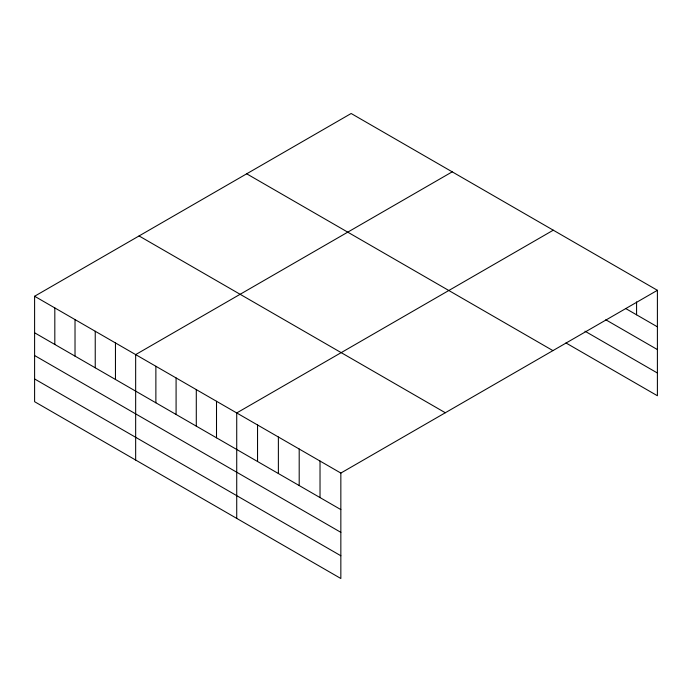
<?xml version="1.0" encoding="UTF-8"?>
<svg xmlns="http://www.w3.org/2000/svg" width="692" height="692" viewBox="0 0 692 692"><rect width="100%" height="100%" fill="white"/><g stroke="black" fill="none" stroke-linecap="round" stroke-linejoin="round"><path stroke-width="1.04" d="M565.952 342.947L657.4 395.746L657.4 290.303L351.155 113.497L34.6 296.254L34.6 401.697L340.845 578.503L340.845 473.068L34.6 296.254M452.213 171.841L135.658 354.607L135.658 460.042M553.28 230.185L236.725 412.951L236.725 518.394M340.845 473.068L657.4 290.303M625.706 308.537L657.4 326.832M605.794 319.773L657.4 349.572M584.965 331.183L657.4 373.005M246.689 173.804L552.934 350.619M139.066 235.946L445.311 412.752M34.6 332.783L340.845 509.597M34.6 355.524L340.845 532.338M34.6 378.957L340.845 555.763M636.579 301.92L636.579 314.808M320.024 461.045L320.024 497.574M299.195 449.022L299.195 485.55M278.374 436.998L278.374 473.527M257.545 424.974L257.545 461.503M216.51 401.282L216.51 437.811M196.294 389.613L196.294 426.142M176.088 377.944L176.088 414.473M155.873 366.276L155.873 402.805M115.452 342.938L115.452 379.458M95.236 331.26L95.236 367.789M75.021 319.592L75.021 356.12M54.815 307.923L54.815 344.452"/></g></svg>
